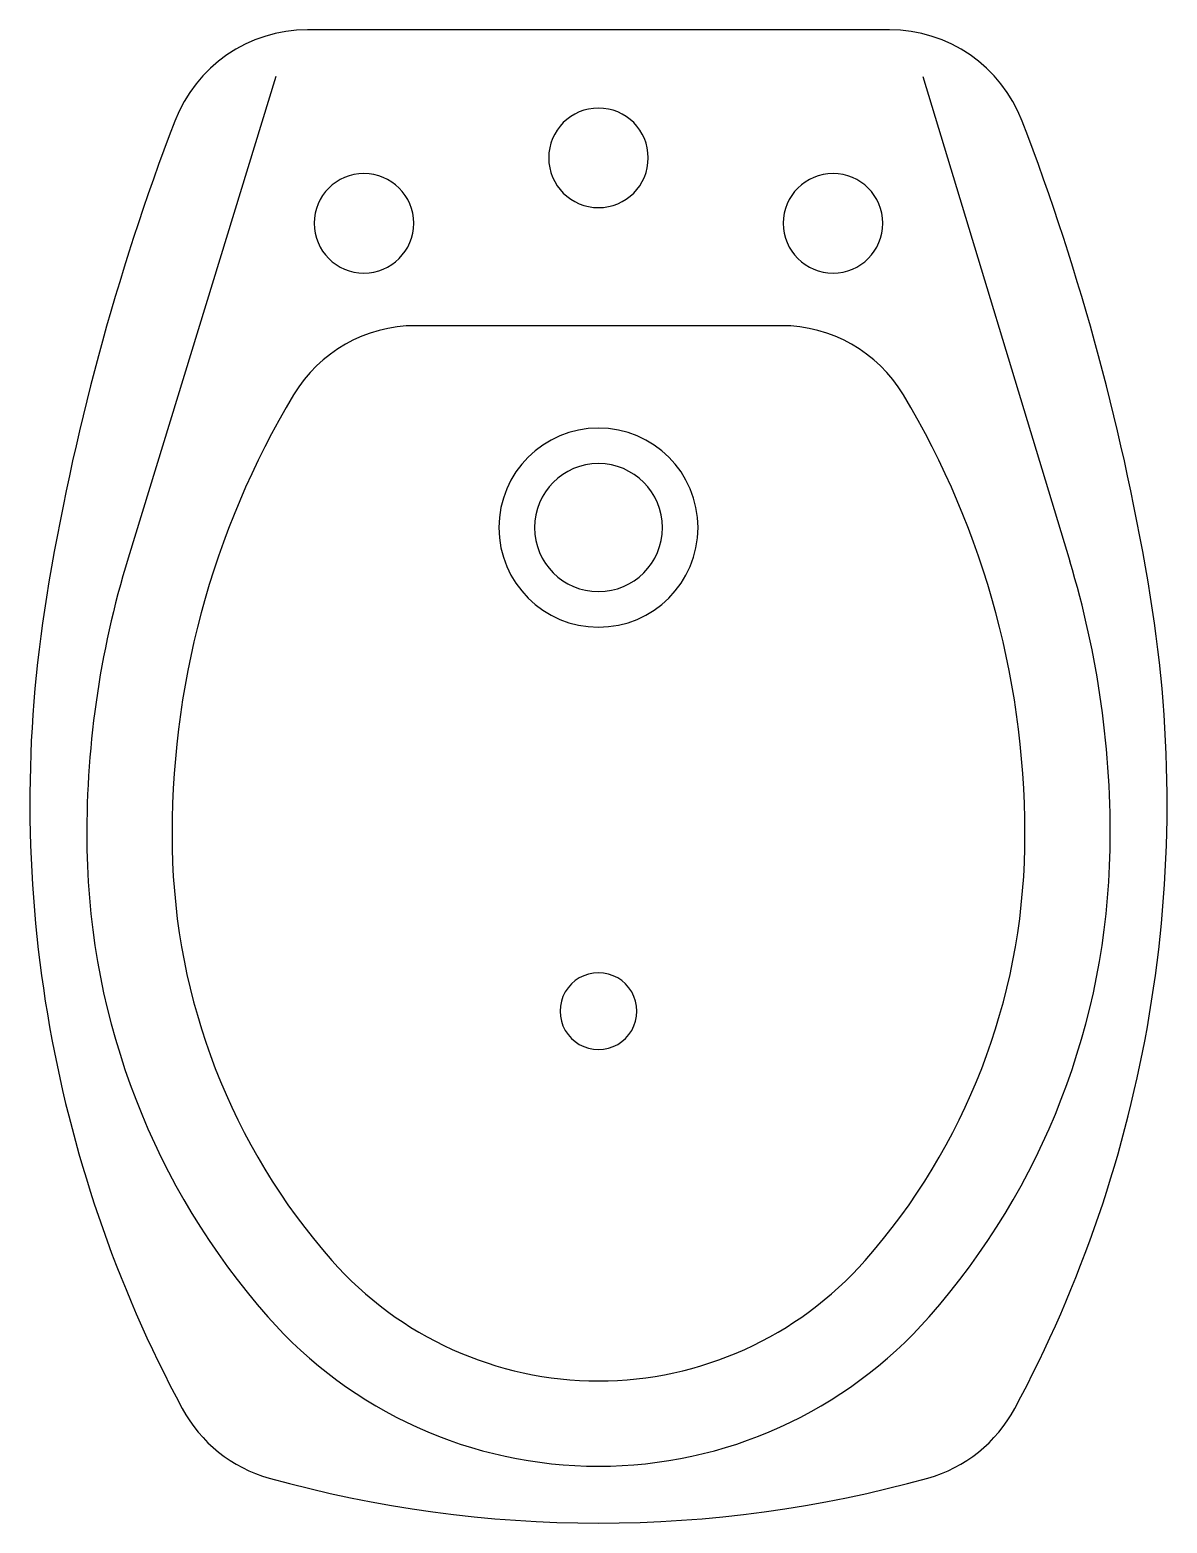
# Model space of a CAD drawing. Extents: x 1950 to 2350, y 1308 to 1833.
import ezdxf

# ---------------------------------------------------------------- set-up
doc = ezdxf.new("R2010")
doc.units = 0
doc.header["$LTSCALE"] = 50
doc.layers.add('FINA', color=6, linetype='CONTINUOUS')
doc.layers.add('GROSSA', color=3, linetype='CONTINUOUS')

msp = doc.modelspace()

# ---------------------------------------------------------------- linework, layer by layer
at = {"layer": 'FINA', "color": 0, "linetype": 'CONTINUOUS'}
for p, q in [((2036.4, 1816.28), (1984.4, 1646.92)), ((2263.89, 1816.28), (2315.6, 1645.9))]:
    msp.add_line(p, q, dxfattribs=at)
for centre, radius, start, end in [((2149.84, 1657.69), 35, 90, 270), ((2149.84, 1657.69), 35, 270, 90), ((2299.86, 1550.06), 329.99, 162.9312, 180.9652), ((1999.83, 1550.06), 330, 359.0312, 16.884), ((2224.88, 1548.8), 255, 180.9646, 221.381), ((2074.81, 1548.8), 255, 318.619, 359.0354), ((2149.84, 1482.69), 155, 221.3811, 318.6189)]:
    msp.add_arc(centre, radius, start, end, dxfattribs=at)
at = {"layer": 'GROSSA', "color": 0, "linetype": 'CONTINUOUS'}
for p, q in [((2252.2, 1832.69), (2047.49, 1832.69)), ((2214.19, 1728.69), (2085.5, 1728.69))]:
    msp.add_line(p, q, dxfattribs=at)
for centre, radius, start, end in [((2047.49, 1782.69), 50, 90.0004, 159.0613), ((2252.2, 1782.69), 50, 20.9387, 89.9996), ((2149.84, 1787.69), 17.5, 90, 270), ((2149.84, 1787.69), 17.5, 270, 90), ((2794.66, 1496.8), 850, 159.06106, 170.76323), ((1505.03, 1496.8), 850, 9.23677, 20.93894), ((2067.34, 1764.69), 17.5, 90, 270), ((2067.34, 1764.69), 17.5, 270, 90), ((2232.34, 1764.69), 17.5, 90, 270), ((2232.34, 1764.69), 17.5, 270, 90), ((2085.5, 1678.69), 50, 90.0005, 149.0355), ((2214.19, 1678.69), 50, 30.9645, 89.9995), ((2299.87, 1550.06), 300, 149.0349, 180.9677), ((1999.82, 1550.06), 300, 359.0323, 30.9651), ((2149.84, 1657.69), 22.5, 90, 270), ((2149.84, 1657.69), 22.5, 270, 90), ((2399.84, 1561), 450, 170.7619, 208.2478), ((1899.84, 1561), 450, 331.7522, 9.2381), ((2224.88, 1548.8), 225, 180.966, 221.381), ((2074.81, 1548.8), 225, 318.619, 359.034), ((2149.84, 1487.69), 13.5, 89.9998, 270.0002), ((2149.84, 1487.69), 13.5, 269.9998, 90.0002), ((2149.84, 1482.69), 125, 221.3811, 318.6189), ((2047.48, 1371.68), 50, 208.2476, 254.4303), ((2252.21, 1371.68), 50, 285.5697, 331.7524), ((2149.84, 1739.06), 431.37, 254.4302, 285.5698)]:
    msp.add_arc(centre, radius, start, end, dxfattribs=at)

doc.saveas('drawing.dxf')
